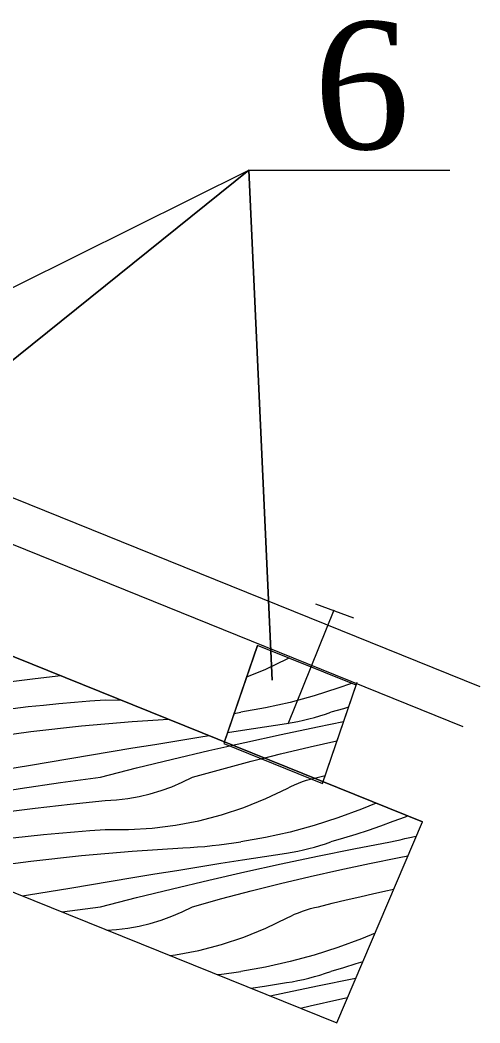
# Model space of a CAD drawing. Header units: millimetres. Extents: x 873544 to 1143527, y -837564 to -766512.
# Drawn here: x 1026161 to 1027242, y -771770 to -769411 of the extents above; entities that cross this region are included whole.
import ezdxf

# ---------------------------------------------------------------- set-up
doc = ezdxf.new("R2010")
doc.units = ezdxf.units.MM
doc.layers.add('2D-чертеж - Общий_Ном_пера__102', color=254, linetype='Continuous', lineweight=13, true_color=0xcccccc)
for name, color, linetype, lineweight in [('2D-чертеж - Общий_Ном_пера__124', 255, 'Continuous', 0), ('Dam konstrukstruksiyasi', 7, 'Continuous', 13), ('Qeyd xətti', 7, 'Continuous', 9)]:
    doc.layers.add(name, color=color, linetype=linetype, lineweight=lineweight)
doc.styles.add('Times New  Roman', font='times.ttf')

# ---------------------------------------------------------------- blocks, each defined once
blk = doc.blocks.new('*X70')
at = {"layer": '2D-чертеж - Общий_Ном_пера__102', "linetype": 'Continuous'}
for p, q in [((-303660.1, -8432.5), (-303610.1, -8408.4)), ((-303610.1, -8408.4), (-303606.6, -8406.6)), ((-303705.1, -8450.8), (-303660.1, -8432.5)), ((-303459, -8466.2), (-303490.5, -8477.8)), ((-303490.5, -8477.8), (-303546.5, -8495.8)), ((-303603.2, -8511.2), (-303660.6, -8524.1)), ((-303546.5, -8495.8), (-303603.2, -8511.2)), ((-303734.5, -8536.8), (-303718.5, -8534.4)), ((-303660.6, -8524.1), (-303718.5, -8534.4)), ((-303532.7, -8542.8), (-303519.9, -8538.7)), ((-303519.9, -8538.7), (-303507.2, -8534.4)), ((-303477.7, -8525.8), (-303507.2, -8534.4)), ((-303465.6, -8522.1), (-303477.7, -8525.8)), ((-303663, -8568.6), (-303611.4, -8560.6)), ((-303611.4, -8560.6), (-303598.1, -8558.4)), ((-303598.1, -8558.4), (-303584.9, -8555.9)), ((-303584.9, -8555.9), (-303571.8, -8553.1)), ((-303571.8, -8553.1), (-303558.7, -8549.9)), ((-303558.7, -8549.9), (-303545.7, -8546.5)), ((-303545.7, -8546.5), (-303532.7, -8542.8)), ((-303538.5, -8568.3), (-303477.2, -8555.9)), ((-303750.1, -8582.2), (-303714.6, -8576.6)), ((-303714.6, -8576.6), (-303663, -8568.6)), ((-303709.2, -8605), (-303623.9, -8586.3)), ((-303623.9, -8586.3), (-303538.5, -8568.3)), ((-303745.7, -8613.3), (-303709.2, -8605)), ((-303555.8, -8615.6), (-303492.8, -8601.4)), ((-303670.7, -8643.6), (-303625.3, -8632.2)), ((-303625.3, -8632.2), (-303555.8, -8615.6)), ((-303553.4, -8691), (-303545.6, -8688.9)), ((-303545.6, -8688.9), (-303536, -8686.8)), ((-303536, -8686.8), (-303520.7, -8683))]:
    blk.add_line(p, q, dxfattribs=at)
blk = doc.blocks.new('Штриховка_31')
at = {"layer": '2D-чертеж - Общий_Ном_пера__124', "linetype": 'Continuous'}
for p, q in [((-303679.8, -8377), (-303758.9, -8608)), ((-303448, -8470.7), (-303679.8, -8377)), ((-303527.1, -8701.6), (-303448, -8470.7)), ((-303758.9, -8608), (-303527.1, -8701.6))]:
    blk.add_line(p, q, dxfattribs=at)
at = {"layer": '2D-чертеж - Общий_Ном_пера__102', "linetype": 'Continuous'}
blk.add_blockref('*X70', (0, 0), dxfattribs=at)
blk = doc.blocks.new('*X78')
at = {"layer": '2D-чертеж - Общий_Ном_пера__102', "linetype": 'Continuous'}
for p, q in [((-304284.2, -8465.3), (-304202.3, -8454.9)), ((-304202.3, -8454.9), (-304142.4, -8448)), ((-304182.6, -8517.2), (-304146.5, -8513.7)), ((-304146.5, -8513.7), (-304110.3, -8510.6)), ((-304110.3, -8510.6), (-304074.2, -8507.7)), ((-304074.2, -8507.7), (-304038, -8505.2)), ((-304038, -8505.2), (-304000.4, -8505.4)), ((-304254.7, -8525.2), (-304218.7, -8521)), ((-304218.7, -8521), (-304182.6, -8517.2)), ((-304093.5, -8566.3), (-303974.4, -8556)), ((-303974.4, -8556), (-303888.6, -8550.6)), ((-304330.8, -8595.4), (-304212.3, -8579.4)), ((-304212.3, -8579.4), (-304093.5, -8566.3)), ((-303972.5, -8618.2), (-303920.9, -8609.7)), ((-303920.9, -8609.7), (-303869.4, -8601.3)), ((-303869.4, -8601.3), (-303817.8, -8593)), ((-303817.8, -8593), (-303793.3, -8589.1)), ((-304121, -8642.9), (-304024, -8626.7)), ((-304024, -8626.7), (-303972.5, -8618.2)), ((-303879.2, -8644.5), (-303794.3, -8624.4)), ((-303794.3, -8624.4), (-303737.8, -8611.5)), ((-304218, -8659.2), (-304121, -8642.9)), ((-303964, -8665.3), (-303879.2, -8644.5)), ((-303763.7, -8667.8), (-303694.6, -8649.6)), ((-303694.6, -8649.6), (-303663.1, -8641.7)), ((-304315.1, -8675.5), (-304218, -8659.2)), ((-304048.6, -8686.8), (-303964, -8665.3)), ((-303832.6, -8686.8), (-303763.7, -8667.8)), ((-304237.4, -8713.8), (-304143.1, -8699.8)), ((-304143.1, -8699.8), (-304048.6, -8686.8)), ((-303881.3, -8709.3), (-303856.6, -8698.7)), ((-303856.6, -8698.7), (-303832.6, -8686.8)), ((-303601.3, -8708.8), (-303592.3, -8704.7)), ((-303592.3, -8704.7), (-303583.2, -8700.9)), ((-303583.2, -8700.9), (-303574, -8697.4)), ((-303574, -8697.4), (-303564.6, -8694.3)), ((-303564.6, -8694.3), (-303555.2, -8691.4)), ((-303555.2, -8691.4), (-303546, -8689)), ((-304331.6, -8728.8), (-304237.4, -8713.8)), ((-303958.2, -8732.4), (-303932.2, -8726.2)), ((-303932.2, -8726.2), (-303906.5, -8718.5)), ((-303906.5, -8718.5), (-303881.3, -8709.3)), ((-303660.1, -8737.3), (-303610.1, -8713.2)), ((-303610.1, -8713.2), (-303601.3, -8708.8)), ((-304202.3, -8759.7), (-304120.2, -8750.3)), ((-304120.2, -8750.3), (-304038, -8742.1)), ((-304038, -8742.1), (-304011.2, -8740.3)), ((-304011.2, -8740.3), (-303984.6, -8737.1)), ((-303984.6, -8737.1), (-303958.2, -8732.4)), ((-303711.5, -8758.2), (-303660.1, -8737.3)), ((-303400.7, -8747.7), (-303435.3, -8762.3)), ((-304284.2, -8770.1), (-304202.3, -8759.7)), ((-303817.7, -8789.6), (-303764.1, -8775.6)), ((-303764.1, -8775.6), (-303711.5, -8758.2)), ((-303435.3, -8762.3), (-303490.5, -8782.6)), ((-303872.2, -8800.1), (-303817.7, -8789.6)), ((-303490.5, -8782.6), (-303546.5, -8800.6)), ((-303361.4, -8791.6), (-303390.3, -8802.1)), ((-303332.8, -8780.7), (-303361.4, -8791.6)), ((-303325.9, -8777.9), (-303332.8, -8780.7)), ((-304218.7, -8825.8), (-304182.6, -8822)), ((-304182.6, -8822), (-304146.5, -8818.5)), ((-304146.5, -8818.5), (-304110.3, -8815.4)), ((-304110.3, -8815.4), (-304074.2, -8812.5)), ((-304074.2, -8812.5), (-304038, -8810)), ((-304038, -8810), (-303982.6, -8810.3)), ((-303982.6, -8810.3), (-303927.2, -8807)), ((-303927.2, -8807), (-303872.2, -8800.1)), ((-303603.2, -8816), (-303660.6, -8828.9)), ((-303546.5, -8800.6), (-303603.2, -8816)), ((-303448.4, -8821.6), (-303477.7, -8830.6)), ((-303419.3, -8812.1), (-303448.4, -8821.6)), ((-303390.3, -8802.1), (-303419.3, -8812.1)), ((-304254.7, -8830), (-304218.7, -8825.8)), ((-303786.6, -8848), (-303769.5, -8846.1)), ((-303769.5, -8846.1), (-303752.5, -8844)), ((-303752.5, -8844), (-303735.5, -8841.7)), ((-303735.5, -8841.7), (-303718.5, -8839.2)), ((-303660.6, -8828.9), (-303718.5, -8839.2)), ((-303532.7, -8847.6), (-303519.9, -8843.5)), ((-303519.9, -8843.5), (-303507.2, -8839.2)), ((-303477.7, -8830.6), (-303507.2, -8839.2)), ((-303453, -8855.8), (-303367.3, -8839.2)), ((-303367.3, -8839.2), (-303355.9, -8836.6)), ((-303355.9, -8836.6), (-303344.5, -8834)), ((-303344.5, -8834), (-303333.1, -8831.4)), ((-303333.1, -8831.4), (-303321.7, -8828.8)), ((-303321.7, -8828.8), (-303310.3, -8826.3)), ((-303310.3, -8826.3), (-303306.2, -8825.4)), ((-304093.5, -8871.1), (-303974.4, -8860.8)), ((-303974.4, -8860.8), (-303855.1, -8853.3)), ((-303855.1, -8853.3), (-303838, -8852.3)), ((-303838, -8852.3), (-303820.8, -8851.1)), ((-303820.8, -8851.1), (-303803.7, -8849.7)), ((-303803.7, -8849.7), (-303786.6, -8848)), ((-303663, -8873.4), (-303611.4, -8865.4)), ((-303611.4, -8865.4), (-303598.1, -8863.2)), ((-303598.1, -8863.2), (-303584.9, -8860.7)), ((-303584.9, -8860.7), (-303571.8, -8857.9)), ((-303571.8, -8857.9), (-303558.7, -8854.7)), ((-303558.7, -8854.7), (-303545.7, -8851.3)), ((-303545.7, -8851.3), (-303532.7, -8847.6)), ((-303538.5, -8873.1), (-303453, -8855.8)), ((-304330.8, -8900.2), (-304212.3, -8884.2)), ((-304212.3, -8884.2), (-304093.5, -8871.1)), ((-303817.8, -8897.8), (-303766.2, -8889.6)), ((-303766.2, -8889.6), (-303714.6, -8881.4)), ((-303714.6, -8881.4), (-303663, -8873.4)), ((-303709.2, -8909.8), (-303623.9, -8891.1)), ((-303623.9, -8891.1), (-303538.5, -8873.1)), ((-303486.1, -8904.7), (-303416.3, -8889.8)), ((-303416.3, -8889.8), (-303346.2, -8875.7)), ((-303346.2, -8875.7), (-303326, -8871.9)), ((-303972.5, -8923), (-303920.9, -8914.5)), ((-303920.9, -8914.5), (-303869.4, -8906.1)), ((-303869.4, -8906.1), (-303817.8, -8897.8)), ((-303794.3, -8929.2), (-303709.2, -8909.8)), ((-303555.8, -8920.4), (-303486.1, -8904.7)), ((-304121, -8947.7), (-304024, -8931.5)), ((-304024, -8931.5), (-303972.5, -8923)), ((-303879.2, -8949.3), (-303794.3, -8929.2)), ((-303694.6, -8954.4), (-303625.3, -8937)), ((-303625.3, -8937), (-303555.8, -8920.4)), ((-304232.4, -8966.4), (-304218, -8964)), ((-304218, -8964), (-304121, -8947.7)), ((-303964, -8970.1), (-303879.2, -8949.3)), ((-303763.7, -8972.6), (-303694.6, -8954.4)), ((-303438.9, -8968.1), (-303406.4, -8960.8)), ((-303406.4, -8960.8), (-303373.9, -8953.7)), ((-303373.9, -8953.7), (-303359.5, -8950.6)), ((-304048.6, -8991.6), (-303964, -8970.1)), ((-303832.6, -8991.6), (-303763.7, -8972.6)), ((-303536, -8991.6), (-303503.7, -8983.6)), ((-303503.7, -8983.6), (-303471.3, -8975.7)), ((-303471.3, -8975.7), (-303438.9, -8968.1)), ((-304139.1, -9004.1), (-304048.6, -8991.6)), ((-303881.3, -9014.1), (-303856.6, -9003.5)), ((-303856.6, -9003.5), (-303832.6, -8991.6)), ((-303601.3, -9013.6), (-303592.3, -9009.5)), ((-303592.3, -9009.5), (-303583.2, -9005.7)), ((-303583.2, -9005.7), (-303574, -9002.2)), ((-303574, -9002.2), (-303564.6, -8999.1)), ((-303564.6, -8999.1), (-303555.2, -8996.2)), ((-303555.2, -8996.2), (-303545.6, -8993.7)), ((-303545.6, -8993.7), (-303536, -8991.6)), ((-303958.2, -9037.2), (-303932.2, -9031)), ((-303932.2, -9031), (-303906.5, -9023.3)), ((-303906.5, -9023.3), (-303881.3, -9014.1)), ((-303660.1, -9042.1), (-303610.1, -9018)), ((-303610.1, -9018), (-303601.3, -9013.6)), ((-304033.9, -9046.6), (-304011.2, -9045.1)), ((-304011.2, -9045.1), (-303984.6, -9041.9)), ((-303984.6, -9041.9), (-303958.2, -9037.2)), ((-303711.5, -9063), (-303660.1, -9042.1)), ((-303403.2, -9053.6), (-303435.3, -9067.1)), ((-303817.7, -9094.4), (-303764.1, -9080.4)), ((-303764.1, -9080.4), (-303711.5, -9063)), ((-303435.3, -9067.1), (-303490.5, -9087.4)), ((-303885.5, -9106.6), (-303872.2, -9104.9)), ((-303872.2, -9104.9), (-303817.7, -9094.4)), ((-303546.5, -9105.4), (-303603.2, -9120.8)), ((-303490.5, -9087.4), (-303546.5, -9105.4)), ((-303603.2, -9120.8), (-303660.6, -9133.7)), ((-303448.4, -9126.4), (-303477.7, -9135.4)), ((-303431.9, -9121), (-303448.4, -9126.4)), ((-303774.3, -9151.5), (-303769.5, -9150.9)), ((-303769.5, -9150.9), (-303752.5, -9148.8)), ((-303752.5, -9148.8), (-303735.5, -9146.5)), ((-303735.5, -9146.5), (-303718.5, -9144)), ((-303660.6, -9133.7), (-303718.5, -9144)), ((-303545.7, -9156.1), (-303532.7, -9152.4)), ((-303532.7, -9152.4), (-303519.9, -9148.3)), ((-303519.9, -9148.3), (-303507.2, -9144)), ((-303477.7, -9135.4), (-303507.2, -9144)), ((-303663, -9178.2), (-303611.4, -9170.2)), ((-303611.4, -9170.2), (-303598.1, -9168)), ((-303598.1, -9168), (-303584.9, -9165.5)), ((-303584.9, -9165.5), (-303571.8, -9162.7)), ((-303571.8, -9162.7), (-303558.7, -9159.5)), ((-303558.7, -9159.5), (-303545.7, -9156.1)), ((-303538.5, -9177.9), (-303453, -9160.6)), ((-303453, -9160.6), (-303448.4, -9159.7)), ((-303695.6, -9183.3), (-303663, -9178.2)), ((-303650.1, -9201.6), (-303623.9, -9195.9)), ((-303623.9, -9195.9), (-303538.5, -9177.9)), ((-303555.8, -9225.2), (-303486.1, -9209.5)), ((-303486.1, -9209.5), (-303467.9, -9205.6)), ((-303578.4, -9230.6), (-303555.8, -9225.2))]:
    blk.add_line(p, q, dxfattribs=at)
blk = doc.blocks.new('Штриховка_35')
at = {"layer": '2D-чертеж - Общий_Ном_пера__124', "linetype": 'Continuous'}
for p, q in [((-303291.9, -8791.7), (-305340.7, -7963.9)), ((-305340.7, -8518.6), (-303493.2, -9265.1)), ((-303493.2, -9265.1), (-303291.9, -8791.7))]:
    blk.add_line(p, q, dxfattribs=at)
at = {"layer": '2D-чертеж - Общий_Ном_пера__102', "linetype": 'Continuous'}
blk.add_blockref('*X78', (0, 0), dxfattribs=at)

msp = doc.modelspace()

# ---------------------------------------------------------------- linework, layer by layer
at = {"layer": 'Dam konstrukstruksiyasi'}
for p, q in [((1025058.2, -770096.1), (1027242.2, -770978.5)), ((1025058.2, -770205.9), (1027202.3, -771072.2)), ((1025058.2, -770468.8), (1027107, -771296.5)), ((1024371.7, -770746.1), (1026905.7, -771769.9)), ((1026945.4, -770817.6), (1026856.2, -770784.9)), ((1026791.3, -771066.1), (1026899.5, -770798.3)), ((1026641.5, -771108.4), (1026719, -770881.9)), ((1026873.3, -771202.1), (1026953.2, -770968.5))]:
    msp.add_line(p, q, dxfattribs=at)
at = {"layer": 'Qeyd xətti', "color": 0}
msp.add_lwpolyline([(1025342.1, -770438), (1026698.7, -769763.8), (1025715.3, -770555), (1026698.7, -769763.8), (1026753.3, -770963.8), (1026698.7, -769763.8), (1027171.7, -769763.8)], dxfattribs=at)

# ---------------------------------------------------------------- block references
at = {"layer": 'Dam konstrukstruksiyasi', "color": 44}
msp.add_blockref('Штриховка_35', (1330398.8, -762504.8), dxfattribs=at)
at = {"layer": 'Dam konstrukstruksiyasi'}
msp.add_blockref('Штриховка_31', (1330398.8, -762504.8), dxfattribs=at)

# ---------------------------------------------------------------- texts
at = {"linetype": 'Continuous', "lineweight": 9, "insert": (1026851.2, -769566.3), "char_height": 300, "attachment_point": 4, "style": 'Times New  Roman'}
msp.add_mtext('6', dxfattribs=at)

doc.saveas('drawing.dxf')
